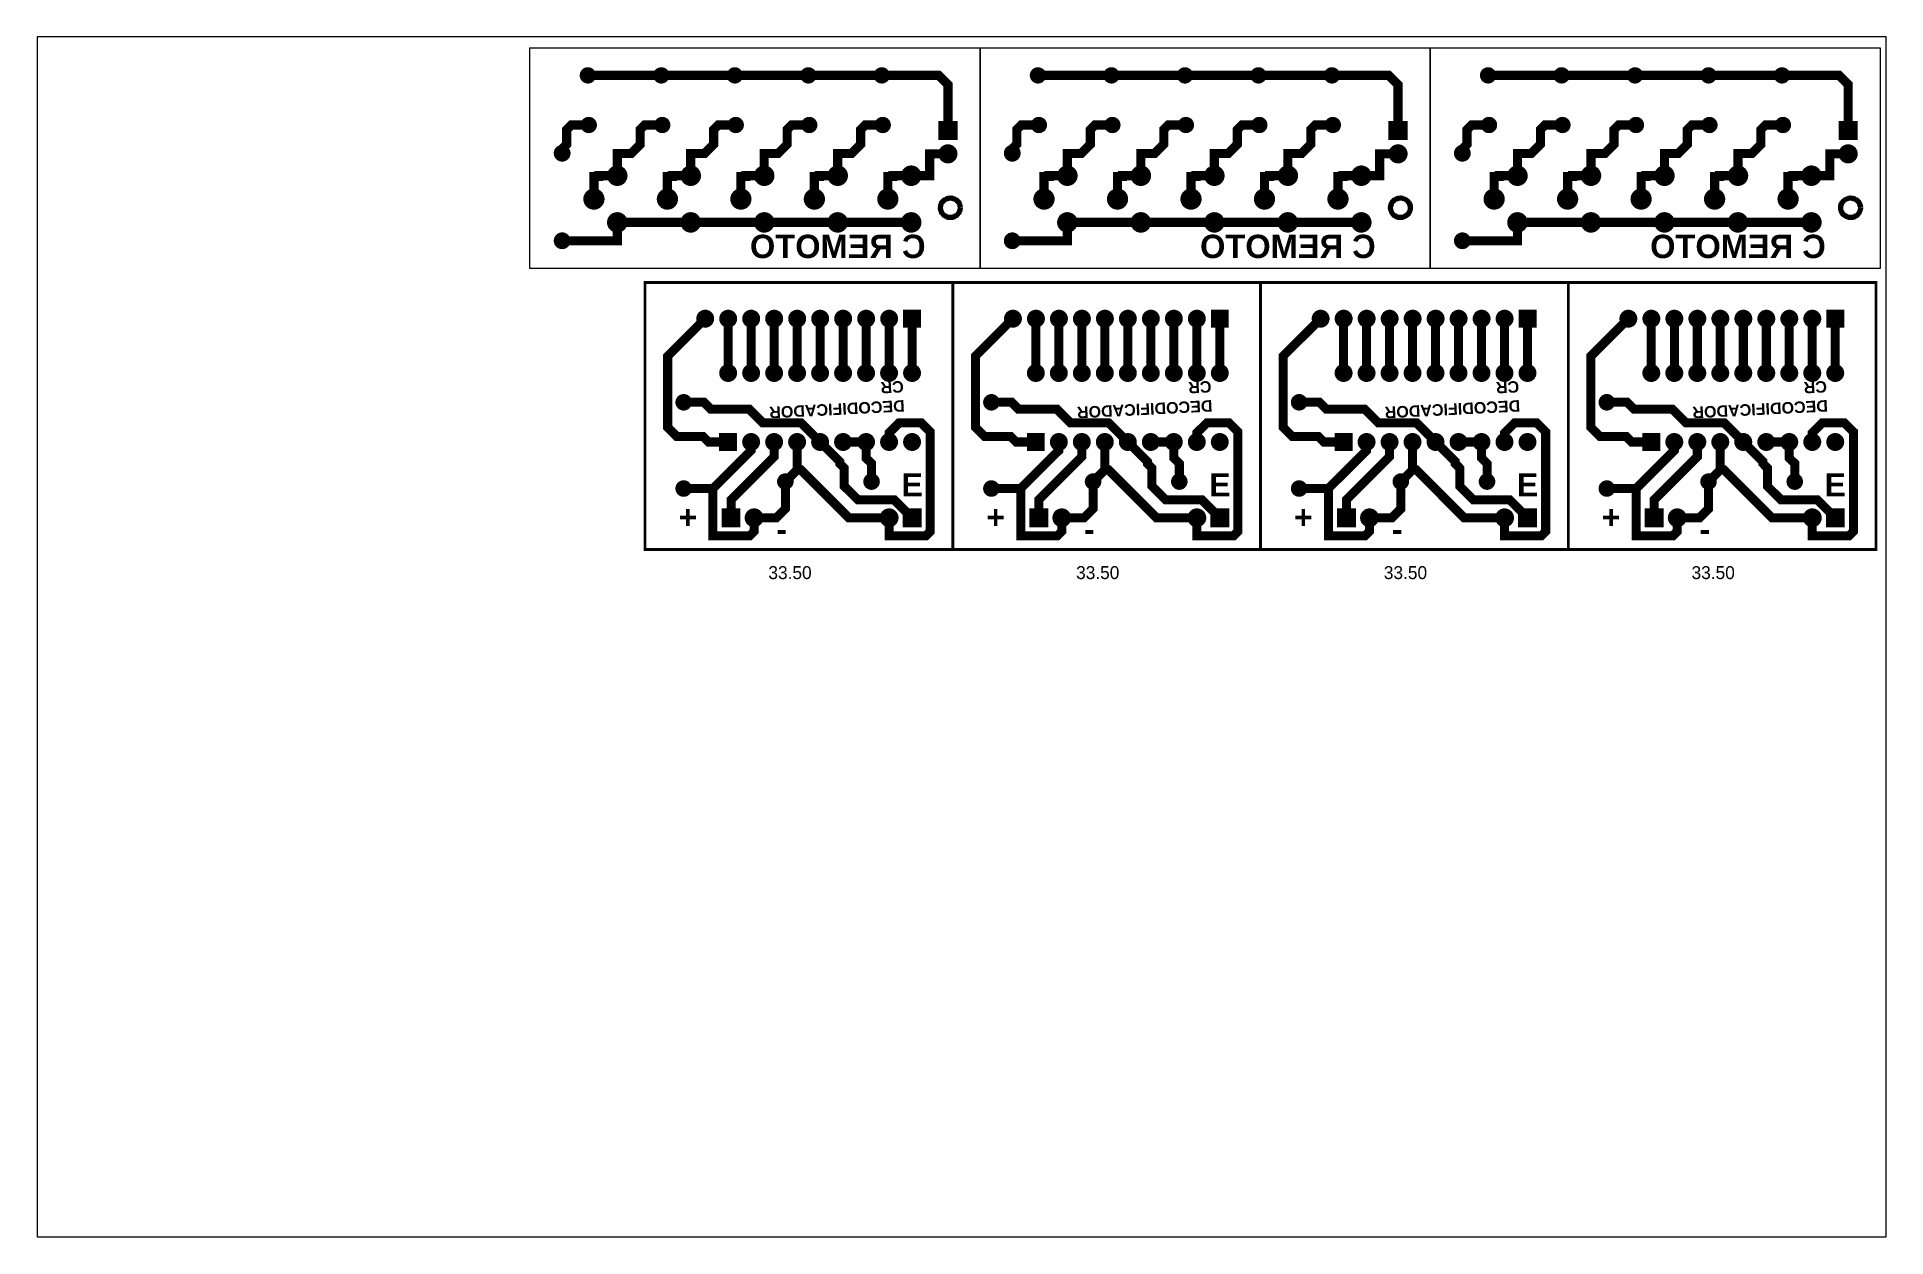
# Paper-space layout 'Layout2-Layout1' of a CAD drawing. Extents: x -1 to 200, y 146 to 277.
# The model-space entities are those that its viewports show. They can reach past a viewport. Long polylines and large blocks are cut down to what shows.
import ezdxf

# ---------------------------------------------------------------- set-up
doc = ezdxf.new("R2010")
doc.units = 0
doc.header["$MEASUREMENT"] = 0
doc.layers.get('0').update_dxf_attribs({"color": 1, "linetype": 'CONTINUOUS'})
for name, color, linetype in [('ASYBOT', 7, 'CONTINUOUS'), ('BOARD_OUTLINE', 7, 'CONTINUOUS'), ('BOTTOM', 7, 'CONTINUOUS'), ('COMPONENTS_TOP', 1, 'CONTINUOUS'), ('Conn', 7, 'CONTINUOUS'), ('DRLDWG', 8, 'CONTINUOUS'), ('PADSTACKS', 1, 'CONTINUOUS'), ('POWER', 7, 'CONTINUOUS'), ('SMBOT', 7, 'CONTINUOUS'), ('SMTOP', 8, 'CONTINUOUS'), ('TOP', 2, 'CONTINUOUS')]:
    doc.layers.add(name, color=color, linetype=linetype)
doc.layers.get('COMPONENTS_TOP').off()

# ---------------------------------------------------------------- blocks, each defined once
blk = doc.blocks.new('PADSTACK_BCON100T_LLB_PAD3')
blk.add_point((0, 0))
at = {"layer": 'ASYBOT', "const_width": 0.062}
blk.add_lwpolyline([(-0.031, 0), (0.031, 0)], dxfattribs=at)
at = {"layer": 'BOTTOM', "const_width": 0.062}
blk.add_lwpolyline([(-0.031, 0), (0.031, 0)], dxfattribs=at)
at = {"layer": 'DRLDWG', "const_width": 0.021}
blk.add_lwpolyline([(-0.0105, 0, 1), (0.0105, 0, 1)], format="xyb", close=True, dxfattribs=at)
at = {"layer": 'POWER', "const_width": 0.082}
blk.add_lwpolyline([(-0.041, 0), (0.041, 0)], dxfattribs=at)
at = {"layer": 'SMBOT', "const_width": 0.062}
blk.add_lwpolyline([(-0.031, 0), (0.031, 0)], dxfattribs=at)
at = {"layer": 'SMTOP', "const_width": 0.062}
blk.add_lwpolyline([(-0.031, 0), (0.031, 0)], dxfattribs=at)
at = {"layer": 'TOP', "const_width": 0.062}
blk.add_lwpolyline([(-0.031, 0), (0.031, 0)], dxfattribs=at)
blk = doc.blocks.new('PADSTACK_BCON100T_LLB_PAD4')
blk.add_point((0, 0))
at = {"layer": 'ASYBOT', "const_width": 0.031}
blk.add_lwpolyline([(-0.0155, 0, 1), (0.0155, 0, 1)], format="xyb", close=True, dxfattribs=at)
at = {"layer": 'BOTTOM', "const_width": 0.031}
blk.add_lwpolyline([(-0.0155, 0, 1), (0.0155, 0, 1)], format="xyb", close=True, dxfattribs=at)
at = {"layer": 'DRLDWG', "const_width": 0.021}
blk.add_lwpolyline([(-0.0105, 0, 1), (0.0105, 0, 1)], format="xyb", close=True, dxfattribs=at)
at = {"layer": 'POWER', "const_width": 0.041}
blk.add_lwpolyline([(-0.0205, 0, 1), (0.0205, 0, 1)], format="xyb", close=True, dxfattribs=at)
at = {"layer": 'SMBOT', "const_width": 0.031}
blk.add_lwpolyline([(-0.0155, 0, 1), (0.0155, 0, 1)], format="xyb", close=True, dxfattribs=at)
at = {"layer": 'SMTOP', "const_width": 0.031}
blk.add_lwpolyline([(-0.0155, 0, 1), (0.0155, 0, 1)], format="xyb", close=True, dxfattribs=at)
at = {"layer": 'TOP', "const_width": 0.031}
blk.add_lwpolyline([(-0.0155, 0, 1), (0.0155, 0, 1)], format="xyb", close=True, dxfattribs=at)
blk = doc.blocks.new('FOOTPRINT_CON2_J2')
at = {"layer": 'PADSTACKS'}
for name, p in [('PADSTACK_BCON100T_LLB_PAD3', (0, 0)), ('PADSTACK_BCON100T_LLB_PAD4', (0.1, 0))]:
    blk.add_blockref(name, p, dxfattribs=at)
blk = doc.blocks.new('PADSTACK_82R66')
blk.add_point((0, 0))
at = {"layer": 'BOTTOM', "const_width": 0.041}
blk.add_lwpolyline([(-0.0205, 0, 1), (0.0205, 0, 1)], format="xyb", close=True, dxfattribs=at)
at = {"layer": 'DRLDWG', "const_width": 0.033}
blk.add_lwpolyline([(-0.0165, 0, 1), (0.0165, 0, 1)], format="xyb", close=True, dxfattribs=at)
at = {"layer": 'POWER', "const_width": 0.044}
blk.add_lwpolyline([(-0.022, 0, 1), (0.022, 0, 1)], format="xyb", close=True, dxfattribs=at)
at = {"layer": 'SMBOT', "const_width": 0.0435}
blk.add_lwpolyline([(-0.02175, 0, 1), (0.02175, 0, 1)], format="xyb", close=True, dxfattribs=at)
at = {"layer": 'SMTOP', "const_width": 0.0435}
blk.add_lwpolyline([(-0.02175, 0, 1), (0.02175, 0, 1)], format="xyb", close=True, dxfattribs=at)
at = {"layer": 'TOP', "const_width": 0.041}
blk.add_lwpolyline([(-0.0205, 0, 1), (0.0205, 0, 1)], format="xyb", close=True, dxfattribs=at)
blk = doc.blocks.new('PADSTACK_85R61')
blk.add_point((0, 0))
at = {"layer": 'BOTTOM', "const_width": 0.0425}
blk.add_lwpolyline([(-0.02125, 0, 1), (0.02125, 0, 1)], format="xyb", close=True, dxfattribs=at)
at = {"layer": 'DRLDWG', "const_width": 0.0305}
blk.add_lwpolyline([(-0.01525, 0, 1), (0.01525, 0, 1)], format="xyb", close=True, dxfattribs=at)
at = {"layer": 'POWER', "const_width": 0.0455}
blk.add_lwpolyline([(-0.02275, 0, 1), (0.02275, 0, 1)], format="xyb", close=True, dxfattribs=at)
at = {"layer": 'SMBOT', "const_width": 0.045}
blk.add_lwpolyline([(-0.0225, 0, 1), (0.0225, 0, 1)], format="xyb", close=True, dxfattribs=at)
at = {"layer": 'SMTOP', "const_width": 0.045}
blk.add_lwpolyline([(-0.0225, 0, 1), (0.0225, 0, 1)], format="xyb", close=True, dxfattribs=at)
at = {"layer": 'TOP', "const_width": 0.0425}
blk.add_lwpolyline([(-0.02125, 0, 1), (0.02125, 0, 1)], format="xyb", close=True, dxfattribs=at)
blk = doc.blocks.new('FOOTPRINT_RESISTOR_VAL_R1')
at = {"layer": 'PADSTACKS'}
for name, p in [('PADSTACK_85R61', (0.1, 0.1)), ('PADSTACK_82R66', (0, 0)), ('PADSTACK_82R66', (0.2, 0))]:
    blk.add_blockref(name, p, dxfattribs=at)
blk = doc.blocks.new('FOOTPRINT_RESISTOR_VAL_R2')
at = {"layer": 'PADSTACKS'}
for name, p in [('PADSTACK_85R61', (0.1, 0.1)), ('PADSTACK_82R66', (0, 0)), ('PADSTACK_82R66', (0.2, 0))]:
    blk.add_blockref(name, p, dxfattribs=at)
blk = doc.blocks.new('FOOTPRINT_RESISTOR_VAL_R3')
at = {"layer": 'PADSTACKS'}
for name, p in [('PADSTACK_85R61', (0.1, 0.1)), ('PADSTACK_82R66', (0, 0)), ('PADSTACK_82R66', (0.2, 0))]:
    blk.add_blockref(name, p, dxfattribs=at)
blk = doc.blocks.new('FOOTPRINT_RESISTOR_VAL_R4')
at = {"layer": 'PADSTACKS'}
for name, p in [('PADSTACK_85R61', (0.1, 0.1)), ('PADSTACK_82R66', (0, 0)), ('PADSTACK_82R66', (0.2, 0))]:
    blk.add_blockref(name, p, dxfattribs=at)
blk = doc.blocks.new('FOOTPRINT_RESISTOR_VAL_R5')
at = {"layer": 'PADSTACKS'}
for name, p in [('PADSTACK_85R61', (0.1, 0.1)), ('PADSTACK_82R66', (0, 0)), ('PADSTACK_82R66', (0.2, 0))]:
    blk.add_blockref(name, p, dxfattribs=at)
blk = doc.blocks.new('PADSTACK_TM_AXIAL_LLB_PAD3')
blk.add_point((0, 0))
at = {"layer": 'ASYBOT', "const_width": 0.026}
blk.add_lwpolyline([(-0.013, 0, 1), (0.013, 0, 1)], format="xyb", close=True, dxfattribs=at)
at = {"layer": 'BOTTOM', "const_width": 0.026}
blk.add_lwpolyline([(-0.013, 0, 1), (0.013, 0, 1)], format="xyb", close=True, dxfattribs=at)
at = {"layer": 'DRLDWG', "const_width": 0.0155}
blk.add_lwpolyline([(-0.00775, 0, 1), (0.00775, 0, 1)], format="xyb", close=True, dxfattribs=at)
at = {"layer": 'POWER', "const_width": 0.036}
blk.add_lwpolyline([(-0.018, 0, 1), (0.018, 0, 1)], format="xyb", close=True, dxfattribs=at)
at = {"layer": 'SMBOT', "const_width": 0.026}
blk.add_lwpolyline([(-0.013, 0, 1), (0.013, 0, 1)], format="xyb", close=True, dxfattribs=at)
at = {"layer": 'SMTOP', "const_width": 0.026}
blk.add_lwpolyline([(-0.013, 0, 1), (0.013, 0, 1)], format="xyb", close=True, dxfattribs=at)
at = {"layer": 'TOP', "const_width": 0.026}
blk.add_lwpolyline([(-0.013, 0, 1), (0.013, 0, 1)], format="xyb", close=True, dxfattribs=at)
blk = doc.blocks.new('FOOTPRINT_AX__375X_100__031_R6')
at = {"layer": 'PADSTACKS'}
for p in [(0, 0), (0.375, 0)]:
    blk.add_blockref('PADSTACK_TM_AXIAL_LLB_PAD3', p, dxfattribs=at)
blk = doc.blocks.new('PADSTACK_T1_1')
blk.add_point((0, 0))
at = {"layer": 'BOTTOM', "const_width": 0.031}
blk.add_lwpolyline([(-0.0155, 0, 1), (0.0155, 0, 1)], format="xyb", close=True, dxfattribs=at)
at = {"layer": 'DRLDWG', "const_width": 0.019}
blk.add_lwpolyline([(-0.0095, 0, 1), (0.0095, 0, 1)], format="xyb", close=True, dxfattribs=at)
at = {"layer": 'POWER', "const_width": 0.035}
blk.add_lwpolyline([(-0.0175, 0, 1), (0.0175, 0, 1)], format="xyb", close=True, dxfattribs=at)
at = {"layer": 'SMBOT', "const_width": 0.0335}
blk.add_lwpolyline([(-0.01675, 0, 1), (0.01675, 0, 1)], format="xyb", close=True, dxfattribs=at)
at = {"layer": 'SMTOP', "const_width": 0.0335}
blk.add_lwpolyline([(-0.01675, 0, 1), (0.01675, 0, 1)], format="xyb", close=True, dxfattribs=at)
at = {"layer": 'TOP', "const_width": 0.031}
blk.add_lwpolyline([(-0.0155, 0, 1), (0.0155, 0, 1)], format="xyb", close=True, dxfattribs=at)
blk = doc.blocks.new('FOOTPRINT_SW_SW1')
at = {"layer": 'PADSTACKS'}
for p in [(0.3937, 0.2047), (0.1811, 0.2008)]:
    blk.add_blockref('PADSTACK_T1_1', p, dxfattribs=at)
blk = doc.blocks.new('FOOTPRINT_SW_SW2')
at = {"layer": 'PADSTACKS'}
for p in [(0.3937, 0.2047), (0.1811, 0.2008)]:
    blk.add_blockref('PADSTACK_T1_1', p, dxfattribs=at)
blk = doc.blocks.new('FOOTPRINT_SW_SW3')
at = {"layer": 'PADSTACKS'}
for p in [(0.3937, 0.2047), (0.1811, 0.2008)]:
    blk.add_blockref('PADSTACK_T1_1', p, dxfattribs=at)
blk = doc.blocks.new('FOOTPRINT_SW_SW4')
at = {"layer": 'PADSTACKS'}
for p in [(0.3937, 0.2047), (0.1811, 0.2008)]:
    blk.add_blockref('PADSTACK_T1_1', p, dxfattribs=at)
blk = doc.blocks.new('FOOTPRINT_SW_SW5')
at = {"layer": 'PADSTACKS'}
for p in [(0.3937, 0.2047), (0.1811, 0.2008)]:
    blk.add_blockref('PADSTACK_T1_1', p, dxfattribs=at)
blk = doc.blocks.new('FOOTPRINT_CON2_J1')
at = {"layer": 'PADSTACKS'}
for name, p in [('PADSTACK_BCON100T_LLB_PAD3', (0, 0)), ('PADSTACK_BCON100T_LLB_PAD4', (0.1, 0))]:
    blk.add_blockref(name, p, dxfattribs=at)
blk = doc.blocks.new('PADSTACK_BCON100T_LLB_PAD2')
blk.add_point((0, 0))
at = {"layer": 'ASYBOT', "const_width": 0.058}
blk.add_lwpolyline([(-0.029, 0), (0.029, 0)], dxfattribs=at)
at = {"layer": 'BOTTOM', "const_width": 0.058}
blk.add_lwpolyline([(-0.029, 0), (0.029, 0)], dxfattribs=at)
at = {"layer": 'DRLDWG', "const_width": 0.0185}
blk.add_lwpolyline([(-0.00925, 0, 1), (0.00925, 0, 1)], format="xyb", close=True, dxfattribs=at)
at = {"layer": 'POWER', "const_width": 0.078}
blk.add_lwpolyline([(-0.039, 0), (0.039, 0)], dxfattribs=at)
at = {"layer": 'SMBOT', "const_width": 0.058}
blk.add_lwpolyline([(-0.029, 0), (0.029, 0)], dxfattribs=at)
at = {"layer": 'SMTOP', "const_width": 0.058}
blk.add_lwpolyline([(-0.029, 0), (0.029, 0)], dxfattribs=at)
at = {"layer": 'TOP', "const_width": 0.058}
blk.add_lwpolyline([(-0.029, 0), (0.029, 0)], dxfattribs=at)
blk = doc.blocks.new('PADSTACK_BCON100T_LLB_PAD1')
blk.add_point((0, 0))
at = {"layer": 'ASYBOT', "const_width": 0.029}
blk.add_lwpolyline([(-0.0145, 0, 1), (0.0145, 0, 1)], format="xyb", close=True, dxfattribs=at)
at = {"layer": 'BOTTOM', "const_width": 0.029}
blk.add_lwpolyline([(-0.0145, 0, 1), (0.0145, 0, 1)], format="xyb", close=True, dxfattribs=at)
at = {"layer": 'DRLDWG', "const_width": 0.0185}
blk.add_lwpolyline([(-0.00925, 0, 1), (0.00925, 0, 1)], format="xyb", close=True, dxfattribs=at)
at = {"layer": 'POWER', "const_width": 0.039}
blk.add_lwpolyline([(-0.0195, 0, 1), (0.0195, 0, 1)], format="xyb", close=True, dxfattribs=at)
at = {"layer": 'SMBOT', "const_width": 0.029}
blk.add_lwpolyline([(-0.0145, 0, 1), (0.0145, 0, 1)], format="xyb", close=True, dxfattribs=at)
at = {"layer": 'SMTOP', "const_width": 0.029}
blk.add_lwpolyline([(-0.0145, 0, 1), (0.0145, 0, 1)], format="xyb", close=True, dxfattribs=at)
at = {"layer": 'TOP', "const_width": 0.029}
blk.add_lwpolyline([(-0.0145, 0, 1), (0.0145, 0, 1)], format="xyb", close=True, dxfattribs=at)
blk = doc.blocks.new('FOOTPRINT_CON10_J3')
at = {"layer": 'PADSTACKS'}
for name, p in [('PADSTACK_BCON100T_LLB_PAD2', (0, 0)), ('PADSTACK_BCON100T_LLB_PAD1', (0.1, 0)), ('PADSTACK_BCON100T_LLB_PAD1', (0.2, 0)), ('PADSTACK_BCON100T_LLB_PAD1', (0.3, 0)), ('PADSTACK_BCON100T_LLB_PAD1', (0.4, 0)), ('PADSTACK_BCON100T_LLB_PAD1', (0.5, 0)), ('PADSTACK_BCON100T_LLB_PAD1', (0.6, 0)), ('PADSTACK_BCON100T_LLB_PAD1', (0.7, 0)), ('PADSTACK_BCON100T_LLB_PAD1', (0.8, 0)), ('PADSTACK_BCON100T_LLB_PAD1', (0.9, 0))]:
    blk.add_blockref(name, p, dxfattribs=at)
blk = doc.blocks.new('FOOTPRINT_AX__375X_100__031_R1')
at = {"layer": 'PADSTACKS'}
for p in [(0, 0), (0.375, 0)]:
    blk.add_blockref('PADSTACK_TM_AXIAL_LLB_PAD3', p, dxfattribs=at)
blk = doc.blocks.new('FOOTPRINT_AX__375X_100__031_R2')
at = {"layer": 'PADSTACKS'}
for p in [(0, 0), (0.375, 0)]:
    blk.add_blockref('PADSTACK_TM_AXIAL_LLB_PAD3', p, dxfattribs=at)
blk = doc.blocks.new('PADSTACK_DIP100T_LLB_PAD1')
blk.add_point((0, 0))
at = {"layer": 'ASYBOT', "const_width": 0.058}
blk.add_lwpolyline([(-0.029, 0), (0.029, 0)], dxfattribs=at)
at = {"layer": 'BOTTOM', "const_width": 0.058}
blk.add_lwpolyline([(-0.029, 0), (0.029, 0)], dxfattribs=at)
at = {"layer": 'DRLDWG', "const_width": 0.017}
blk.add_lwpolyline([(-0.0085, 0, 1), (0.0085, 0, 1)], format="xyb", close=True, dxfattribs=at)
at = {"layer": 'POWER', "const_width": 0.078}
blk.add_lwpolyline([(-0.039, 0), (0.039, 0)], dxfattribs=at)
at = {"layer": 'SMBOT', "const_width": 0.058}
blk.add_lwpolyline([(-0.029, 0), (0.029, 0)], dxfattribs=at)
at = {"layer": 'SMTOP', "const_width": 0.058}
blk.add_lwpolyline([(-0.029, 0), (0.029, 0)], dxfattribs=at)
at = {"layer": 'TOP', "const_width": 0.058}
blk.add_lwpolyline([(-0.029, 0), (0.029, 0)], dxfattribs=at)
blk = doc.blocks.new('PADSTACK_DIP100T_LLB_PAD2')
blk.add_point((0, 0))
at = {"layer": 'ASYBOT', "const_width": 0.029}
blk.add_lwpolyline([(-0.0145, 0, 1), (0.0145, 0, 1)], format="xyb", close=True, dxfattribs=at)
at = {"layer": 'BOTTOM', "const_width": 0.029}
blk.add_lwpolyline([(-0.0145, 0, 1), (0.0145, 0, 1)], format="xyb", close=True, dxfattribs=at)
at = {"layer": 'DRLDWG', "const_width": 0.017}
blk.add_lwpolyline([(-0.0085, 0, 1), (0.0085, 0, 1)], format="xyb", close=True, dxfattribs=at)
at = {"layer": 'POWER', "const_width": 0.039}
blk.add_lwpolyline([(-0.0195, 0, 1), (0.0195, 0, 1)], format="xyb", close=True, dxfattribs=at)
at = {"layer": 'SMBOT', "const_width": 0.029}
blk.add_lwpolyline([(-0.0145, 0, 1), (0.0145, 0, 1)], format="xyb", close=True, dxfattribs=at)
at = {"layer": 'SMTOP', "const_width": 0.029}
blk.add_lwpolyline([(-0.0145, 0, 1), (0.0145, 0, 1)], format="xyb", close=True, dxfattribs=at)
at = {"layer": 'TOP', "const_width": 0.029}
blk.add_lwpolyline([(-0.0145, 0, 1), (0.0145, 0, 1)], format="xyb", close=True, dxfattribs=at)
blk = doc.blocks.new('FOOTPRINT_DIP_18_U1')
at = {"layer": 'PADSTACKS'}
for name, p in [('PADSTACK_DIP100T_LLB_PAD2', (0, 0.3)), ('PADSTACK_DIP100T_LLB_PAD2', (0.1, 0.3)), ('PADSTACK_DIP100T_LLB_PAD2', (0.2, 0.3)), ('PADSTACK_DIP100T_LLB_PAD2', (0.3, 0.3)), ('PADSTACK_DIP100T_LLB_PAD2', (0.4, 0.3)), ('PADSTACK_DIP100T_LLB_PAD2', (0.5, 0.3)), ('PADSTACK_DIP100T_LLB_PAD2', (0.6, 0.3)), ('PADSTACK_DIP100T_LLB_PAD2', (0.7, 0.3)), ('PADSTACK_DIP100T_LLB_PAD2', (0.8, 0.3)), ('PADSTACK_DIP100T_LLB_PAD1', (0, 0)), ('PADSTACK_DIP100T_LLB_PAD2', (0.1, 0)), ('PADSTACK_DIP100T_LLB_PAD2', (0.2, 0)), ('PADSTACK_DIP100T_LLB_PAD2', (0.3, 0)), ('PADSTACK_DIP100T_LLB_PAD2', (0.4, 0)), ('PADSTACK_DIP100T_LLB_PAD2', (0.5, 0)), ('PADSTACK_DIP100T_LLB_PAD2', (0.6, 0)), ('PADSTACK_DIP100T_LLB_PAD2', (0.7, 0)), ('PADSTACK_DIP100T_LLB_PAD2', (0.8, 0))]:
    blk.add_blockref(name, p, dxfattribs=at)

msp = doc.modelspace()

# ---------------------------------------------------------------- linework, layer by layer
at = {"layer": 'BOARD_OUTLINE', "lineweight": 5}
for p, q in [((-100.66, 24.56), (-51.66, 24.56)), ((-100.66, 0.56), (-100.66, 24.56)), ((-51.66, 24.56), (-2.66, 24.56)), ((-51.66, 0.56), (-51.66, 24.56)), ((-51.66, 24.56), (-51.66, 0.56)), ((-2.66, 24.56), (46.34, 24.56)), ((-2.66, 0.56), (-2.66, 24.56)), ((-2.66, 24.56), (-2.66, 0.56)), ((46.34, 24.56), (46.34, 0.56)), ((-51.66, 0.56), (-100.66, 0.56)), ((-2.66, 0.56), (-51.66, 0.56)), ((46.34, 0.56), (-2.66, 0.56))]:
    msp.add_line(p, q, dxfattribs=at)
at = {"layer": 'BOARD_OUTLINE', "lineweight": 18, "const_width": 0.3}
for points in [[(-88.13, -1.47), (-88.13, -30.04), (-54.63, -30.04), (-54.63, -0.98), (-88.13, -0.98), (-88.13, -1.47)], [(-54.63, -1.47), (-54.63, -30.04), (-21.13, -30.04), (-21.13, -0.98), (-54.63, -0.98), (-54.63, -1.47)], [(-21.13, -1.47), (-21.13, -30.04), (12.37, -30.04), (12.37, -0.98), (-21.13, -0.98), (-21.13, -1.47)], [(12.37, -1.47), (12.37, -30.04), (45.87, -30.04), (45.87, -0.98), (12.37, -0.98), (12.37, -1.47)]]:
    msp.add_lwpolyline(points, dxfattribs=at)
at = {"layer": 'BOTTOM'}
for points, const_width in [([(-86.36, 21.56), (-94.36, 21.56)], 1), ([(-78.36, 21.56), (-86.36, 21.56)], 1), ([(-78.36, 21.56), (-70.36, 21.56)], 1), ([(-70.36, 21.56), (-62.36, 21.56)], 1), ([(-55.16, 15.56), (-55.16, 20.56), (-56.16, 21.56), (-62.36, 21.56)], 1), ([(-37.36, 21.56), (-45.36, 21.56)], 1), ([(-29.36, 21.56), (-37.36, 21.56)], 1), ([(-29.36, 21.56), (-21.36, 21.56)], 1), ([(-21.36, 21.56), (-13.36, 21.56)], 1), ([(-6.16, 15.56), (-6.16, 20.56), (-7.16, 21.56), (-13.36, 21.56)], 1), ([(11.64, 21.56), (3.64, 21.56)], 1), ([(19.64, 21.56), (11.64, 21.56)], 1), ([(19.64, 21.56), (27.64, 21.56)], 1), ([(27.64, 21.56), (35.64, 21.56)], 1), ([(42.84, 15.56), (42.84, 20.56), (41.84, 21.56), (35.64, 21.56)], 1), ([(-94.26, 16.16), (-96.16, 16.16), (-96.66, 15.66), (-96.66, 14.06), (-97.16, 13.56), (-97.16, 13.09)], 1), ([(-45.26, 16.16), (-47.16, 16.16), (-47.66, 15.66), (-47.66, 14.06), (-48.16, 13.56), (-48.16, 13.09)], 1), ([(3.74, 16.16), (1.84, 16.16), (1.34, 15.66), (1.34, 14.06), (0.84, 13.56), (0.84, 13.09)], 1), ([(-55.16, 13.02), (-57.16, 13.02), (-57.16, 10.64), (-59.16, 10.64)], 1), ([(-6.16, 13.02), (-8.16, 13.02), (-8.16, 10.64), (-10.16, 10.64)], 1), ([(42.84, 13.02), (40.84, 13.02), (40.84, 10.64), (38.84, 10.64)], 1), ([(-93.7, 8.1), (-93.7, 10.56), (-93.16, 10.56), (-93.16, 10.64), (-91.16, 10.64)], 1), ([(-85.7, 8.1), (-85.7, 10.56), (-85.16, 10.56), (-85.16, 10.64), (-83.16, 10.64)], 1), ([(-77.7, 8.1), (-77.7, 10.56), (-77.16, 10.56), (-77.16, 10.64), (-75.16, 10.64)], 1), ([(-69.7, 8.1), (-69.7, 10.56), (-69.16, 10.56), (-69.16, 10.64), (-67.16, 10.64)], 1), ([(-61.7, 8.1), (-61.7, 10.56), (-61.16, 10.56), (-61.16, 10.64), (-59.16, 10.64)], 1), ([(-44.7, 8.1), (-44.7, 10.56), (-44.16, 10.56), (-44.16, 10.64), (-42.16, 10.64)], 1), ([(-36.7, 8.1), (-36.7, 10.56), (-36.16, 10.56), (-36.16, 10.64), (-34.16, 10.64)], 1), ([(-28.7, 8.1), (-28.7, 10.56), (-28.16, 10.56), (-28.16, 10.64), (-26.16, 10.64)], 1), ([(-20.7, 8.1), (-20.7, 10.56), (-20.16, 10.56), (-20.16, 10.64), (-18.16, 10.64)], 1), ([(-12.7, 8.1), (-12.7, 10.56), (-12.16, 10.56), (-12.16, 10.64), (-10.16, 10.64)], 1), ([(4.3, 8.1), (4.3, 10.56), (4.84, 10.56), (4.84, 10.64), (6.84, 10.64)], 1), ([(12.3, 8.1), (12.3, 10.56), (12.84, 10.56), (12.84, 10.64), (14.84, 10.64)], 1), ([(20.3, 8.1), (20.3, 10.56), (20.84, 10.56), (20.84, 10.64), (22.84, 10.64)], 1), ([(28.3, 8.1), (28.3, 10.56), (28.84, 10.56), (28.84, 10.64), (30.84, 10.64)], 1), ([(36.3, 8.1), (36.3, 10.56), (36.84, 10.56), (36.84, 10.64), (38.84, 10.64)], 1), ([(-97.16, 3.56), (-91.16, 3.56), (-91.16, 5.06), (-90.66, 5.56), (-91.16, 5.56)], 1), ([(-83.16, 5.56), (-91.16, 5.56)], 1), ([(-75.16, 5.56), (-83.16, 5.56)], 1), ([(-75.16, 5.56), (-67.16, 5.56)], 1), ([(-59.16, 5.56), (-67.16, 5.56)], 1), ([(-48.16, 3.56), (-42.16, 3.56), (-42.16, 5.06), (-41.66, 5.56), (-42.16, 5.56)], 1), ([(-34.16, 5.56), (-42.16, 5.56)], 1), ([(-26.16, 5.56), (-34.16, 5.56)], 1), ([(-26.16, 5.56), (-18.16, 5.56)], 1), ([(-10.16, 5.56), (-18.16, 5.56)], 1), ([(0.84, 3.56), (6.84, 3.56), (6.84, 5.06), (7.34, 5.56), (6.84, 5.56)], 1), ([(14.84, 5.56), (6.84, 5.56)], 1), ([(22.84, 5.56), (14.84, 5.56)], 1), ([(22.84, 5.56), (30.84, 5.56)], 1), ([(38.84, 5.56), (30.84, 5.56)], 1), ([(-81.59, -4.92), (-85.67, -8.99), (-85.67, -16.74), (-84.68, -17.73), (-81.84, -17.73), (-81.23, -18.34), (-79.09, -18.34)], 0.985), ([(-79.09, -10.83), (-79.09, -4.92)], 0.985), ([(-76.58, -10.83), (-76.58, -4.92)], 0.985), ([(-74.08, -10.83), (-74.08, -4.92)], 0.985), ([(-71.58, -10.83), (-71.58, -4.92)], 0.985), ([(-69.07, -10.83), (-69.07, -4.92)], 0.985), ([(-66.57, -10.83), (-66.57, -4.92)], 0.985), ([(-64.07, -10.83), (-64.07, -4.92)], 0.985), ([(-61.57, -10.83), (-61.57, -4.92)], 0.985), ([(-59.06, -10.83), (-59.06, -4.92)], 0.985), ([(-48.09, -4.92), (-52.17, -8.99), (-52.17, -16.74), (-51.18, -17.73), (-48.34, -17.73), (-47.73, -18.34), (-45.59, -18.34)], 0.985), ([(-45.59, -10.83), (-45.59, -4.92)], 0.985), ([(-43.08, -10.83), (-43.08, -4.92)], 0.985), ([(-40.58, -10.83), (-40.58, -4.92)], 0.985), ([(-38.08, -10.83), (-38.08, -4.92)], 0.985), ([(-35.57, -10.83), (-35.57, -4.92)], 0.985), ([(-33.07, -10.83), (-33.07, -4.92)], 0.985), ([(-30.57, -10.83), (-30.57, -4.92)], 0.985), ([(-28.07, -10.83), (-28.07, -4.92)], 0.985), ([(-25.56, -10.83), (-25.56, -4.92)], 0.985), ([(-14.59, -4.92), (-18.67, -8.99), (-18.67, -16.74), (-17.68, -17.73), (-14.84, -17.73), (-14.23, -18.34), (-12.09, -18.34)], 0.985), ([(-12.09, -10.83), (-12.09, -4.92)], 0.985), ([(-9.58, -10.83), (-9.58, -4.92)], 0.985), ([(-7.08, -10.83), (-7.08, -4.92)], 0.985), ([(-4.58, -10.83), (-4.58, -4.92)], 0.985), ([(-2.07, -10.83), (-2.07, -4.92)], 0.985), ([(0.43, -10.83), (0.43, -4.92)], 0.985), ([(2.93, -10.83), (2.93, -4.92)], 0.985), ([(5.43, -10.83), (5.43, -4.92)], 0.985), ([(7.94, -10.83), (7.94, -4.92)], 0.985), ([(18.91, -4.92), (14.83, -8.99), (14.83, -16.74), (15.82, -17.73), (18.66, -17.73), (19.27, -18.34), (21.41, -18.34)], 0.985), ([(21.41, -10.83), (21.41, -4.92)], 0.985), ([(23.92, -10.83), (23.92, -4.92)], 0.985), ([(26.42, -10.83), (26.42, -4.92)], 0.985), ([(28.92, -10.83), (28.92, -4.92)], 0.985), ([(31.43, -10.83), (31.43, -4.92)], 0.985), ([(33.93, -10.83), (33.93, -4.92)], 0.985), ([(36.43, -10.83), (36.43, -4.92)], 0.985), ([(38.93, -10.83), (38.93, -4.92)], 0.985), ([(41.44, -10.83), (41.44, -4.92)], 0.985), ([(-83.93, -14.02), (-81.72, -14.02), (-80.97, -14.77), (-76.8, -14.77), (-75.32, -16.25), (-71.16, -16.25), (-69.07, -18.34)], 0.985), ([(-50.43, -14.02), (-48.22, -14.02), (-47.47, -14.77), (-43.3, -14.77), (-41.82, -16.25), (-37.66, -16.25), (-35.57, -18.34)], 0.985), ([(-16.93, -14.02), (-14.72, -14.02), (-13.97, -14.77), (-9.8, -14.77), (-8.32, -16.25), (-4.16, -16.25), (-2.07, -18.34)], 0.985), ([(16.57, -14.02), (18.78, -14.02), (19.53, -14.77), (23.7, -14.77), (25.18, -16.25), (29.34, -16.25), (31.43, -18.34)], 0.985), ([(-61.57, -26.59), (-61.57, -28.56), (-57.58, -28.56), (-57.09, -28.07), (-57.09, -17.23), (-58.08, -16.25), (-60.46, -16.25), (-61.57, -17.35), (-61.57, -18.34)], 0.985), ([(-28.07, -26.59), (-28.07, -28.56), (-24.08, -28.56), (-23.59, -28.07), (-23.59, -17.23), (-24.58, -16.25), (-26.96, -16.25), (-28.07, -17.35), (-28.07, -18.34)], 0.985), ([(5.43, -26.59), (5.43, -28.56), (9.42, -28.56), (9.91, -28.07), (9.91, -17.23), (8.92, -16.25), (6.54, -16.25), (5.43, -17.35), (5.43, -18.34)], 0.985), ([(38.93, -26.59), (38.93, -28.56), (42.92, -28.56), (43.41, -28.07), (43.41, -17.23), (42.42, -16.25), (40.04, -16.25), (38.93, -17.35), (38.93, -18.34)], 0.985), ([(-76.58, -18.34), (-76.58, -19.25), (-80.74, -23.4), (-83.93, -23.4)], 0.985), ([(-74.08, -18.34), (-74.08, -19.93), (-78.77, -24.62), (-78.77, -26.59)], 0.985), ([(-72.86, -22.65), (-71.58, -21.37), (-71.58, -18.34)], 0.985), ([(-69.07, -18.34), (-66.94, -20.47), (-66.94, -20.68), (-66.45, -21.18), (-66.45, -23.15), (-64.97, -24.62), (-61.03, -24.62), (-59.06, -26.59)], 0.985), ([(-64.07, -18.34), (-66.57, -18.34)], 0.985), ([(-63.47, -22.65), (-63.47, -20.68), (-64.07, -20.09), (-64.07, -18.34)], 0.985), ([(-43.08, -18.34), (-43.08, -19.25), (-47.24, -23.4), (-50.43, -23.4)], 0.985), ([(-40.58, -18.34), (-40.58, -19.93), (-45.27, -24.62), (-45.27, -26.59)], 0.985), ([(-39.36, -22.65), (-38.08, -21.37), (-38.08, -18.34)], 0.985), ([(-35.57, -18.34), (-33.44, -20.47), (-33.44, -20.68), (-32.95, -21.18), (-32.95, -23.15), (-31.47, -24.62), (-27.53, -24.62), (-25.56, -26.59)], 0.985), ([(-30.57, -18.34), (-33.07, -18.34)], 0.985), ([(-29.97, -22.65), (-29.97, -20.68), (-30.57, -20.09), (-30.57, -18.34)], 0.985), ([(-9.58, -18.34), (-9.58, -19.25), (-13.74, -23.4), (-16.93, -23.4)], 0.985), ([(-7.08, -18.34), (-7.08, -19.93), (-11.77, -24.62), (-11.77, -26.59)], 0.985), ([(-5.86, -22.65), (-4.58, -21.37), (-4.58, -18.34)], 0.985), ([(-2.07, -18.34), (0.06, -20.47), (0.06, -20.68), (0.55, -21.18), (0.55, -23.15), (2.03, -24.62), (5.97, -24.62), (7.94, -26.59)], 0.985), ([(2.93, -18.34), (0.43, -18.34)], 0.985), ([(3.53, -22.65), (3.53, -20.68), (2.93, -20.09), (2.93, -18.34)], 0.985), ([(23.92, -18.34), (23.92, -19.25), (19.76, -23.4), (16.57, -23.4)], 0.985), ([(26.42, -18.34), (26.42, -19.93), (21.73, -24.62), (21.73, -26.59)], 0.985), ([(27.64, -22.65), (28.92, -21.37), (28.92, -18.34)], 0.985), ([(31.43, -18.34), (33.56, -20.47), (33.56, -20.68), (34.05, -21.18), (34.05, -23.15), (35.53, -24.62), (39.47, -24.62), (41.44, -26.59)], 0.985), ([(36.43, -18.34), (33.93, -18.34)], 0.985), ([(37.03, -22.65), (37.03, -20.68), (36.43, -20.09), (36.43, -18.34)], 0.985), ([(-72.86, -22.65), (-71.58, -21.37), (-71.18, -21.37), (-65.96, -26.59), (-61.57, -26.59)], 0.985), ([(-39.36, -22.65), (-38.08, -21.37), (-37.68, -21.37), (-32.46, -26.59), (-28.07, -26.59)], 0.985), ([(-5.86, -22.65), (-4.58, -21.37), (-4.18, -21.37), (1.04, -26.59), (5.43, -26.59)], 0.985), ([(27.64, -22.65), (28.92, -21.37), (29.32, -21.37), (34.54, -26.59), (38.93, -26.59)], 0.985), ([(-83.93, -23.4), (-80.74, -23.4), (-80.74, -28.56), (-76.76, -28.56), (-76.27, -28.07), (-76.27, -26.59)], 0.985), ([(-72.86, -22.65), (-72.86, -25.61), (-73.84, -26.59), (-76.27, -26.59)], 0.985), ([(-50.43, -23.4), (-47.24, -23.4), (-47.24, -28.56), (-43.26, -28.56), (-42.77, -28.07), (-42.77, -26.59)], 0.985), ([(-39.36, -22.65), (-39.36, -25.61), (-40.34, -26.59), (-42.77, -26.59)], 0.985), ([(-16.93, -23.4), (-13.74, -23.4), (-13.74, -28.56), (-9.76, -28.56), (-9.27, -28.07), (-9.27, -26.59)], 0.985), ([(-5.86, -22.65), (-5.86, -25.61), (-6.84, -26.59), (-9.27, -26.59)], 0.985), ([(16.57, -23.4), (19.76, -23.4), (19.76, -28.56), (23.74, -28.56), (24.23, -28.07), (24.23, -26.59)], 0.985), ([(27.64, -22.65), (27.64, -25.61), (26.66, -26.59), (24.23, -26.59)], 0.985)]:
    msp.add_lwpolyline(points, dxfattribs=dict(at, const_width=const_width))
at = {"layer": 'BOTTOM', "const_width": 1}
for points in [[(-86.26, 16.16), (-88.16, 16.16), (-88.66, 15.66), (-88.66, 14.06), (-89.66, 13.06), (-91.16, 13.06), (-91.16, 10.64, 0.186109)], [(-78.26, 16.16), (-80.16, 16.16), (-80.66, 15.66), (-80.66, 14.06), (-81.66, 13.06), (-83.16, 13.06), (-83.16, 10.64, 0.187643)], [(-70.26, 16.16), (-72.16, 16.16), (-72.66, 15.66), (-72.66, 14.06), (-73.66, 13.06), (-75.16, 13.06), (-75.16, 10.64, 0.189161)], [(-62.26, 16.16), (-64.16, 16.16), (-64.66, 15.66), (-64.66, 14.06), (-65.66, 13.06), (-67.16, 13.06), (-67.16, 10.64, 0.190663)], [(-37.26, 16.16), (-39.16, 16.16), (-39.66, 15.66), (-39.66, 14.06), (-40.66, 13.06), (-42.16, 13.06), (-42.16, 10.64, 0.186109)], [(-29.26, 16.16), (-31.16, 16.16), (-31.66, 15.66), (-31.66, 14.06), (-32.66, 13.06), (-34.16, 13.06), (-34.16, 10.64, 0.187643)], [(-21.26, 16.16), (-23.16, 16.16), (-23.66, 15.66), (-23.66, 14.06), (-24.66, 13.06), (-26.16, 13.06), (-26.16, 10.64, 0.189161)], [(-13.26, 16.16), (-15.16, 16.16), (-15.66, 15.66), (-15.66, 14.06), (-16.66, 13.06), (-18.16, 13.06), (-18.16, 10.64, 0.190663)], [(11.74, 16.16), (9.84, 16.16), (9.34, 15.66), (9.34, 14.06), (8.34, 13.06), (6.84, 13.06), (6.84, 10.64, 0.186109)], [(19.74, 16.16), (17.84, 16.16), (17.34, 15.66), (17.34, 14.06), (16.34, 13.06), (14.84, 13.06), (14.84, 10.64, 0.187643)], [(27.74, 16.16), (25.84, 16.16), (25.34, 15.66), (25.34, 14.06), (24.34, 13.06), (22.84, 13.06), (22.84, 10.64, 0.189161)], [(35.74, 16.16), (33.84, 16.16), (33.34, 15.66), (33.34, 14.06), (32.34, 13.06), (30.84, 13.06), (30.84, 10.64, 0.190663)]]:
    msp.add_lwpolyline(points, format="xyb", dxfattribs=at)
at = {"layer": 'BOTTOM', "linetype": 'Continuous', "lineweight": 70}
for centre in [(-54.9, 7.15), (-5.9, 7.15), (43.1, 7.15)]:
    msp.add_circle(centre, 1.07, dxfattribs=at)

# ---------------------------------------------------------------- block references
at = {"layer": 'COMPONENTS_TOP'}
for name, p, xscale, yscale, zscale, rotation in [('FOOTPRINT_SW_SW5', (-89.16, 11.56), 25.40220152413209, 25.40220152413209, 25.40220152413209, 90), ('FOOTPRINT_SW_SW4', (-81.16, 11.56), 25.40220152413209, 25.40220152413209, 25.40220152413209, 90), ('FOOTPRINT_SW_SW3', (-73.16, 11.56), 25.40220152413209, 25.40220152413209, 25.40220152413209, 90), ('FOOTPRINT_SW_SW2', (-65.16, 11.56), 25.40220152413209, 25.40220152413209, 25.40220152413209, 90), ('FOOTPRINT_SW_SW1', (-57.16, 11.56), 25.40220152413209, 25.40220152413209, 25.40220152413209, 90), ('FOOTPRINT_SW_SW5', (-40.16, 11.56), 25.40220152413209, 25.40220152413209, 25.40220152413209, 90), ('FOOTPRINT_SW_SW4', (-32.16, 11.56), 25.40220152413209, 25.40220152413209, 25.40220152413209, 90), ('FOOTPRINT_SW_SW3', (-24.16, 11.56), 25.40220152413209, 25.40220152413209, 25.40220152413209, 90), ('FOOTPRINT_SW_SW2', (-16.16, 11.56), 25.40220152413209, 25.40220152413209, 25.40220152413209, 90), ('FOOTPRINT_SW_SW1', (-8.16, 11.56), 25.40220152413209, 25.40220152413209, 25.40220152413209, 90), ('FOOTPRINT_SW_SW5', (8.84, 11.56), 25.40220152413209, 25.40220152413209, 25.40220152413209, 90), ('FOOTPRINT_SW_SW4', (16.84, 11.56), 25.40220152413209, 25.40220152413209, 25.40220152413209, 90), ('FOOTPRINT_SW_SW3', (24.84, 11.56), 25.40220152413209, 25.40220152413209, 25.40220152413209, 90), ('FOOTPRINT_SW_SW2', (32.84, 11.56), 25.40220152413209, 25.40220152413209, 25.40220152413209, 90), ('FOOTPRINT_SW_SW1', (40.84, 11.56), 25.40220152413209, 25.40220152413209, 25.40220152413209, 90), ('FOOTPRINT_CON2_J2', (-55.16, 15.56), 25.40220152413209, 25.40220152413209, 25.40220152413209, 270), ('FOOTPRINT_CON2_J2', (-6.16, 15.56), 25.40220152413209, 25.40220152413209, 25.40220152413209, 270), ('FOOTPRINT_CON2_J2', (42.84, 15.56), 25.40220152413209, 25.40220152413209, 25.40220152413209, 270), ('FOOTPRINT_AX__375X_100__031_R6', (-97.16, 3.56), 25.40220152413209, 25.40220152413209, 25.40220152413209, 90), ('FOOTPRINT_AX__375X_100__031_R6', (-48.16, 3.56), 25.40220152413209, 25.40220152413209, 25.40220152413209, 90), ('FOOTPRINT_AX__375X_100__031_R6', (0.84, 3.56), 25.40220152413209, 25.40220152413209, 25.40220152413209, 90), ('FOOTPRINT_RESISTOR_VAL_R4', (-91.16, 5.56), 25.40220152413209, 25.40220152413209, 25.40220152413209, 90), ('FOOTPRINT_RESISTOR_VAL_R3', (-83.16, 5.56), 25.40220152413209, 25.40220152413209, 25.40220152413209, 90), ('FOOTPRINT_RESISTOR_VAL_R2', (-75.16, 5.56), 25.40220152413209, 25.40220152413209, 25.40220152413209, 90), ('FOOTPRINT_RESISTOR_VAL_R1', (-67.16, 5.56), 25.40220152413209, 25.40220152413209, 25.40220152413209, 90), ('FOOTPRINT_RESISTOR_VAL_R5', (-59.16, 5.56), 25.40220152413209, 25.40220152413209, 25.40220152413209, 90), ('FOOTPRINT_RESISTOR_VAL_R4', (-42.16, 5.56), 25.40220152413209, 25.40220152413209, 25.40220152413209, 90), ('FOOTPRINT_RESISTOR_VAL_R3', (-34.16, 5.56), 25.40220152413209, 25.40220152413209, 25.40220152413209, 90), ('FOOTPRINT_RESISTOR_VAL_R2', (-26.16, 5.56), 25.40220152413209, 25.40220152413209, 25.40220152413209, 90), ('FOOTPRINT_RESISTOR_VAL_R1', (-18.16, 5.56), 25.40220152413209, 25.40220152413209, 25.40220152413209, 90), ('FOOTPRINT_RESISTOR_VAL_R5', (-10.16, 5.56), 25.40220152413209, 25.40220152413209, 25.40220152413209, 90), ('FOOTPRINT_RESISTOR_VAL_R4', (6.84, 5.56), 25.40220152413209, 25.40220152413209, 25.40220152413209, 90), ('FOOTPRINT_RESISTOR_VAL_R3', (14.84, 5.56), 25.40220152413209, 25.40220152413209, 25.40220152413209, 90), ('FOOTPRINT_RESISTOR_VAL_R2', (22.84, 5.56), 25.40220152413209, 25.40220152413209, 25.40220152413209, 90), ('FOOTPRINT_RESISTOR_VAL_R1', (30.84, 5.56), 25.40220152413209, 25.40220152413209, 25.40220152413209, 90), ('FOOTPRINT_RESISTOR_VAL_R5', (38.84, 5.56), 25.40220152413209, 25.40220152413209, 25.40220152413209, 90), ('FOOTPRINT_CON10_J3', (-59.06, -4.92), 25.02863973701259, 25.02863973701259, 25.02863973701259, 180), ('FOOTPRINT_CON10_J3', (-25.56, -4.92), 25.02863973701259, 25.02863973701259, 25.02863973701259, 180), ('FOOTPRINT_CON10_J3', (7.94, -4.92), 25.02863973701259, 25.02863973701259, 25.02863973701259, 180), ('FOOTPRINT_CON10_J3', (41.44, -4.92), 25.02863973701259, 25.02863973701259, 25.02863973701259, 180), ('FOOTPRINT_AX__375X_100__031_R2', (-83.93, -14.02), 25.02863973701259, 25.02863973701259, 25.02863973701259, 270), ('FOOTPRINT_AX__375X_100__031_R2', (-50.43, -14.02), 25.02863973701259, 25.02863973701259, 25.02863973701259, 270), ('FOOTPRINT_AX__375X_100__031_R2', (-16.93, -14.02), 25.02863973701259, 25.02863973701259, 25.02863973701259, 270), ('FOOTPRINT_AX__375X_100__031_R2', (16.57, -14.02), 25.02863973701259, 25.02863973701259, 25.02863973701259, 270), ('FOOTPRINT_CON2_J2', (-59.06, -26.59), 25.02863973701259, 25.02863973701259, 25.02863973701259, 180), ('FOOTPRINT_CON2_J2', (-25.56, -26.59), 25.02863973701259, 25.02863973701259, 25.02863973701259, 180), ('FOOTPRINT_CON2_J2', (7.94, -26.59), 25.02863973701259, 25.02863973701259, 25.02863973701259, 180), ('FOOTPRINT_CON2_J2', (41.44, -26.59), 25.02863973701259, 25.02863973701259, 25.02863973701259, 180)]:
    msp.add_blockref(name, p, dxfattribs=dict(at, xscale=xscale, yscale=yscale, zscale=zscale, rotation=rotation))
at = {"layer": 'COMPONENTS_TOP', "xscale": 25.02863973701259, "yscale": 25.02863973701259, "zscale": 25.02863973701259}
for name, p in [('FOOTPRINT_DIP_18_U1', (-79.09, -18.34)), ('FOOTPRINT_DIP_18_U1', (-45.59, -18.34)), ('FOOTPRINT_DIP_18_U1', (-12.09, -18.34)), ('FOOTPRINT_DIP_18_U1', (21.41, -18.34)), ('FOOTPRINT_AX__375X_100__031_R1', (-72.86, -22.65)), ('FOOTPRINT_AX__375X_100__031_R1', (-39.36, -22.65)), ('FOOTPRINT_AX__375X_100__031_R1', (-5.86, -22.65)), ('FOOTPRINT_AX__375X_100__031_R1', (27.64, -22.65)), ('FOOTPRINT_CON2_J1', (-78.77, -26.59)), ('FOOTPRINT_CON2_J1', (-45.27, -26.59)), ('FOOTPRINT_CON2_J1', (-11.77, -26.59)), ('FOOTPRINT_CON2_J1', (21.73, -26.59))]:
    msp.add_blockref(name, p, dxfattribs=at)

# ---------------------------------------------------------------- texts
at = {"layer": 'BOTTOM', "linetype": 'Continuous', "extrusion": (0, 0, -1), "char_height": 2.5402, "width": 36.6605, "attachment_point": 1, "text_direction": (-1, 0, 0)}
for insert in [(-57.6, 4.22), (-8.6, 4.22), (40.4, 4.22)]:
    msp.add_mtext('{\\fArial|b1|i0|c0|p34;C REMOTO}', dxfattribs=dict(at, insert=insert))
at = {"layer": 'BOTTOM', "linetype": 'Continuous', "char_height": 1.2514, "width": 14.8261, "attachment_point": 1, "rotation": 182.9095}
for insert in [(-59.84, -15.02), (-26.34, -15.02), (7.16, -15.02), (40.66, -15.02)]:
    msp.add_mtext('{\\fArial|b1|i0|c0|p34;DECODIFICADOR CR}', dxfattribs=dict(at, insert=insert))
at = {"layer": 'BOTTOM', "linetype": 'Continuous', "char_height": 2.5029, "attachment_point": 1}
for s, insert, width in [('{\\fArial|b1|i0|c0|p34;E}', (-60.23, -21.74), 1.8571), ('{\\fArial|b1|i0|c0|p34;E}', (-26.73, -21.74), 1.8571), ('{\\fArial|b1|i0|c0|p34;E}', (6.77, -21.74), 1.8571), ('{\\fArial|b1|i0|c0|p34;E}', (40.27, -21.74), 1.8571), ('{\\fArial|b1|i0|c0|p34;+}', (-84.49, -25.27), 2.9058), ('{\\fArial|b1|i0|c0|p34;+}', (-50.99, -25.27), 2.9058), ('{\\fArial|b1|i0|c0|p34;+}', (-17.49, -25.27), 2.9058), ('{\\fArial|b1|i0|c0|p34;+}', (16.01, -25.27), 2.9058), ('{\\fArial|b1|i0|c0|p34;-}', (-73.84, -26.59), 2.4628), ('{\\fArial|b1|i0|c0|p34;-}', (-40.34, -26.59), 2.4628), ('{\\fArial|b1|i0|c0|p34;-}', (-6.84, -26.59), 2.4628), ('{\\fArial|b1|i0|c0|p34;-}', (26.66, -26.59), 2.4628)]:
    msp.add_mtext(s, dxfattribs=dict(at, insert=insert, width=width))
at = {"layer": 'Conn'}
for p in [(-74.71, -33.26), (-41.21, -33.26), (-7.71, -33.26), (25.79, -33.26)]:
    msp.add_text('33.50', height=1.408, dxfattribs=at).set_placement(p)

psp = doc.layouts.new('Layout2-Layout1')

# ---------------------------------------------------------------- viewports
at = {"layer": 'BOTTOM', "linetype": 'Continuous', "lineweight": 20}
psp.add_viewport(center=(99.4, 211.54), size=(201.29, 130.606), view_center_point=(-53.68, -39.56), view_height=130.606, dxfattribs=at)

doc.saveas('drawing.dxf')
